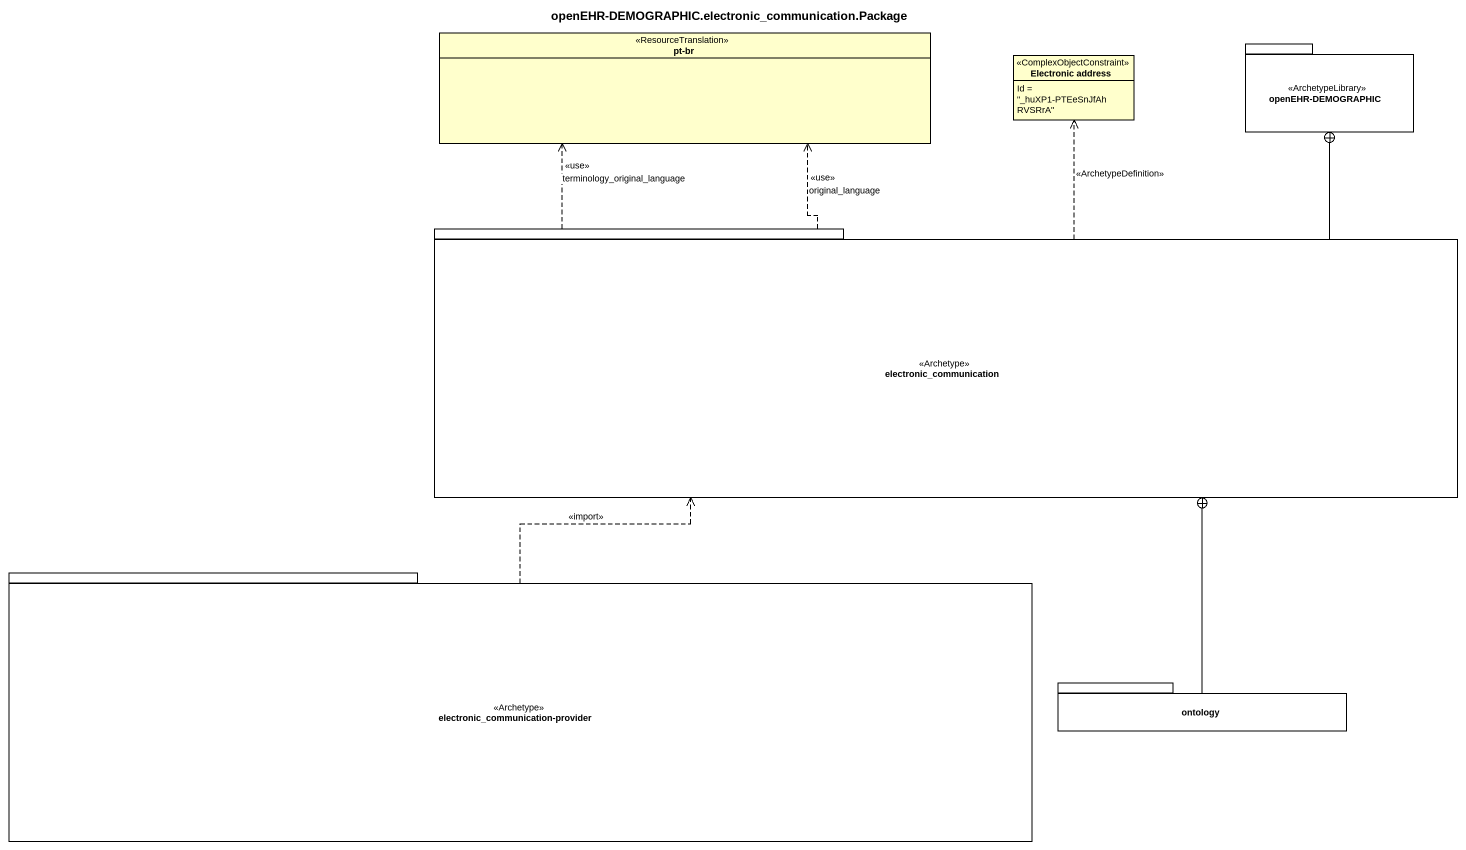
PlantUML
@startuml
title openEHR-DEMOGRAPHIC.electronic_communication.Package
hide circle
hide empty members
enum "pt-br" as pt_br <<ResourceTranslation>>
class "Electronic address" as Electronic_address <<ComplexObjectConstraint>> {
  Id = "_huXP1-PTEeSnJfAhRVSRrA"
}
package "openEHR-DEMOGRAPHIC" as openEHR_DEMOGRAPHIC <<ArchetypeLibrary>> {
}
package electronic_communication <<Archetype>> {
}
package "electronic_communication-provider" as electronic_communication_2 <<Archetype>> {
}
package ontology {
}
electronic_communication .up.> pt_br : <<use>>\nterminology_original_language
electronic_communication .up.> pt_br : <<use>>\noriginal_language
electronic_communication .up.> Electronic_address : <<ArchetypeDefinition>>
electronic_communication -up-+ openEHR_DEMOGRAPHIC
electronic_communication_2 .up.> electronic_communication : <<import>>
ontology -up-+ electronic_communication
@enduml
